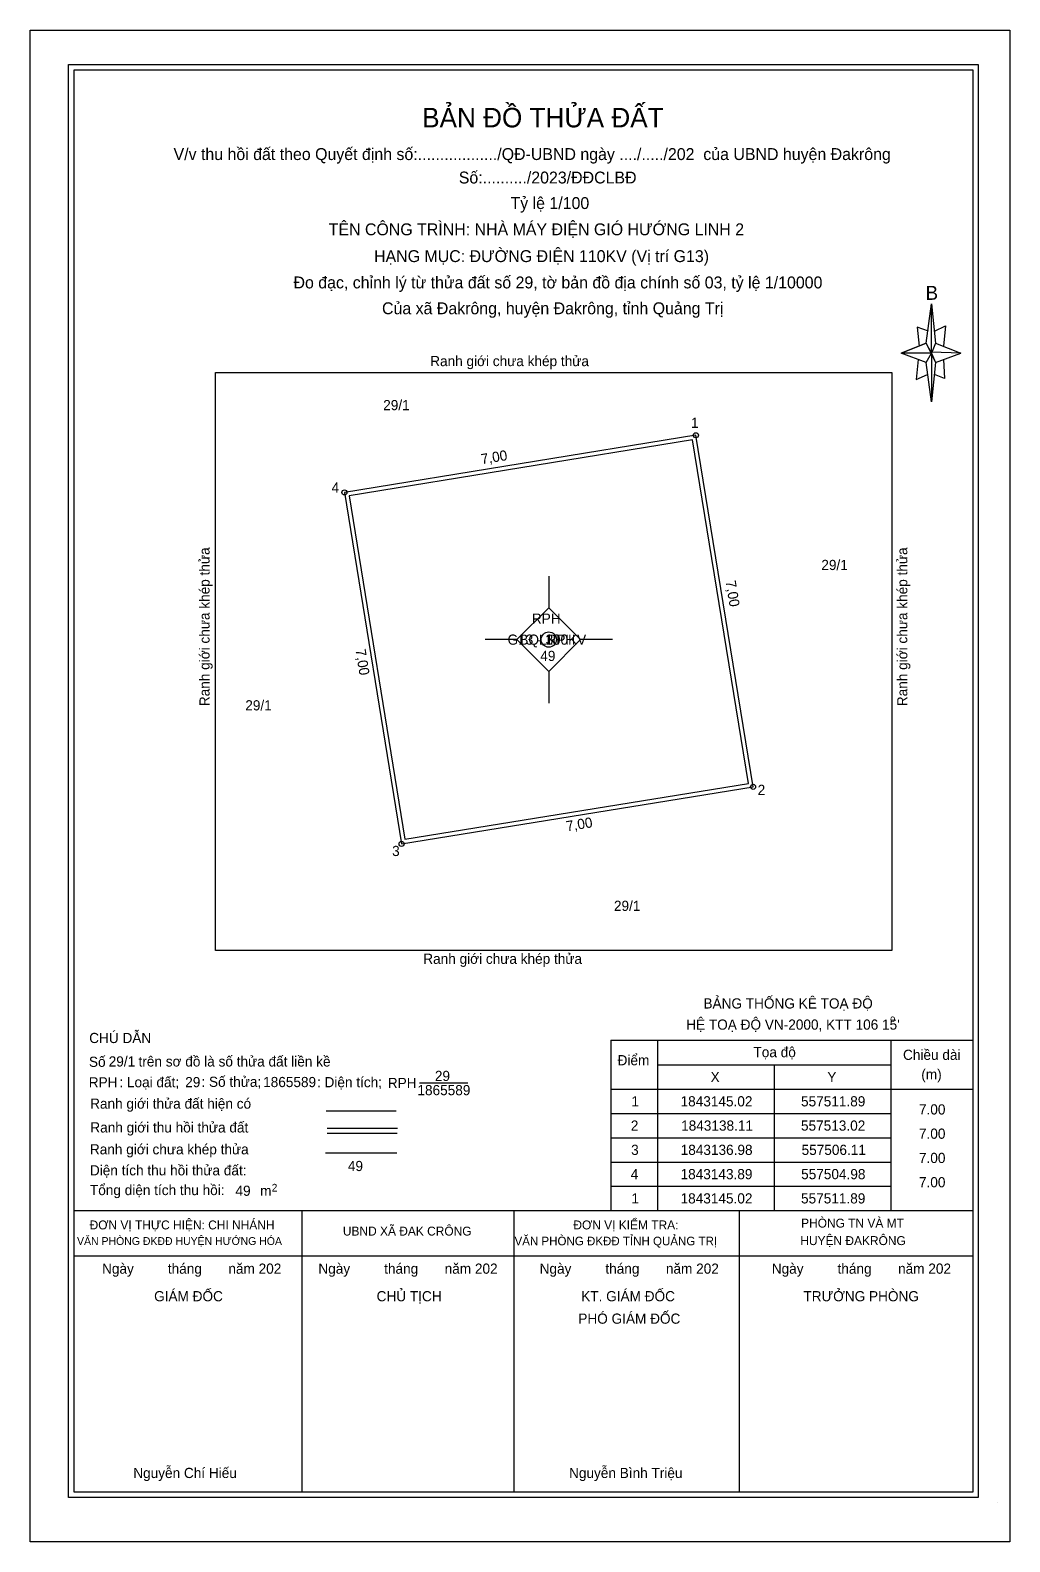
# Model space of a CAD drawing. Extents: x 554326 to 557938, y 1842406 to 1850283.
# Drawn here: x 557498.81 to 557518.06, y 1843123.27 to 1843152.98 of the extents above; entities that cross this region are included whole.
import ezdxf

# ---------------------------------------------------------------- set-up
doc = ezdxf.new("R2010")
doc.units = 0
for name, color, linetype in [('hsktNoiDung', 7, 'Continuous'), ('hsktTemplate', 7, 'Continuous'), ('Level 10', 7, 'Continuous'), ('Level 11', 7, 'Continuous'), ('Level 13', 7, 'Continuous'), ('Level 15', 7, 'Continuous'), ('Level 2', 7, 'Continuous'), ('Level 20', 7, 'Continuous'), ('Level 21', 7, 'Continuous'), ('Level 27', 7, 'Continuous'), ('Level 28', 7, 'Continuous'), ('Level 41', 7, 'Continuous'), ('Level 5', 7, 'Continuous'), ('Level 6', 7, 'Continuous'), ('Level 62', 7, 'Continuous'), ('NhanTuCan', 7, 'Continuous')]:
    doc.layers.add(name, color=color, linetype=linetype)

msp = doc.modelspace()

# ---------------------------------------------------------------- linework, layer by layer
at = {"layer": 'hsktTemplate'}
for p, q in [((557516.422, 1843146.827), (557516.522, 1843147.602)), ((557516.462, 1843147.066), (557516.244, 1843147.145)), ((557516.244, 1843147.145), (557516.283, 1843146.767)), ((557516.581, 1843147.066), (557516.8, 1843147.165)), ((557516.8, 1843147.165), (557516.76, 1843146.767)), ((557516.422, 1843146.827), (557515.926, 1843146.628)), ((557515.926, 1843146.628), (557516.422, 1843146.827)), ((557516.522, 1843146.628), (557516.422, 1843146.827)), ((557516.422, 1843146.827), (557516.601, 1843146.45)), ((557516.601, 1843146.827), (557517.098, 1843146.628)), ((557516.422, 1843146.45), (557515.926, 1843146.628)), ((557516.522, 1843146.628), (557515.926, 1843146.628)), ((557516.264, 1843146.509), (557516.224, 1843146.112)), ((557517.098, 1843146.628), (557516.522, 1843146.648)), ((557516.522, 1843146.648), (557516.522, 1843146.628)), ((557516.522, 1843146.628), (557516.601, 1843146.45)), ((557516.601, 1843146.45), (557516.522, 1843145.675)), ((557516.601, 1843146.45), (557517.098, 1843146.628)), ((557516.601, 1843146.45), (557517.098, 1843146.628)), ((557516.76, 1843146.509), (557516.78, 1843146.132)), ((557516.224, 1843146.112), (557516.442, 1843146.211)), ((557516.78, 1843146.132), (557516.581, 1843146.211)), ((557504.623, 1843131.741), (557505.998, 1843131.741)), ((557504.644, 1843131.394), (557506.027, 1843131.394)), ((557504.644, 1843131.301), (557506.018, 1843131.301)), ((557499.669, 1843129.778), (557517.333, 1843129.778)), ((557504.153, 1843124.25), (557504.153, 1843129.778)), ((557508.321, 1843124.25), (557508.321, 1843129.778)), ((557512.75, 1843124.25), (557512.75, 1843129.778)), ((557499.669, 1843128.885), (557517.333, 1843128.885)), ((557517.819, 1843124.035), (557517.819, 1843124.035)), ((557517.819, 1843124.035), (557517.819, 1843124.035)), ((557517.819, 1843124.035), (557517.819, 1843124.035))]:
    msp.add_line(p, q, dxfattribs=at)
for points in [[(557499.561, 1843152.307), (557517.442, 1843152.307), (557517.442, 1843124.135), (557499.561, 1843124.135)], [(557499.669, 1843152.199), (557517.333, 1843152.199), (557517.333, 1843124.243), (557499.669, 1843124.243)], [(557516.522, 1843147.602), (557516.601, 1843146.827), (557516.522, 1843146.628)], [(557516.522, 1843146.628), (557516.522, 1843145.675), (557516.422, 1843146.45)], [(557502.448, 1843146.254), (557515.741, 1843146.254), (557515.741, 1843134.889), (557502.448, 1843134.889)]]:
    msp.add_lwpolyline(points, close=True, dxfattribs=at)
msp.add_lwpolyline([(557506.014, 1843130.906), (557504.61, 1843130.906)], dxfattribs=at)
at = {"layer": 'Level 10'}
msp.add_lwpolyline([(557513.017, 1843138.107), (557511.893, 1843145.016), (557504.983, 1843143.893), (557506.107, 1843136.983), (557513.017, 1843138.107)], dxfattribs=at)
at = {"layer": 'Level 11'}
for p, q in [((557509, 1843142.25), (557509, 1843141.625)), ((557509, 1843141.625), (557508.375, 1843141)), ((557509.625, 1843141), (557509, 1843141.625)), ((557508.375, 1843141), (557507.75, 1843141)), ((557508.375, 1843141), (557509, 1843140.375)), ((557509, 1843140.375), (557509.625, 1843141)), ((557510.25, 1843141), (557509.625, 1843141)), ((557509, 1843140.375), (557509, 1843139.75))]:
    msp.add_line(p, q, dxfattribs=at)
msp.add_circle((557509, 1843141), 0.15, dxfattribs=at)
at = {"layer": 'Level 13'}
msp.add_lwpolyline([(557506.458, 1843132.285), (557507.407, 1843132.285)], dxfattribs=at)
at = {"layer": 'Level 2'}
msp.add_lwpolyline([(557498.806, 1843152.979), (557518.062, 1843152.979), (557518.062, 1843123.267), (557498.806, 1843123.267)], close=True, dxfattribs=at)
at = {"layer": 'Level 21'}
for centre in [(557511.893, 1843145.016), (557504.983, 1843143.893), (557513.017, 1843138.107), (557506.107, 1843136.983)]:
    msp.add_circle(centre, 0.05, dxfattribs=at)
at = {"layer": 'Level 27'}
for p, q in [((557517.333, 1843133.633), (557517.333, 1843129.778)), ((557510.222, 1843133.13), (557517.333, 1843133.13)), ((557510.222, 1843133.13), (557510.222, 1843129.778)), ((557511.139, 1843133.13), (557511.139, 1843129.778)), ((557515.727, 1843133.13), (557515.727, 1843129.778)), ((557511.139, 1843132.641), (557515.727, 1843132.641)), ((557513.433, 1843132.641), (557513.433, 1843129.778)), ((557510.222, 1843132.164), (557517.333, 1843132.164)), ((557510.222, 1843131.686), (557515.727, 1843131.686)), ((557510.222, 1843131.209), (557515.727, 1843131.209)), ((557510.222, 1843130.732), (557515.727, 1843130.732)), ((557510.222, 1843130.255), (557515.727, 1843130.255)), ((557510.222, 1843129.778), (557517.333, 1843129.778))]:
    msp.add_line(p, q, dxfattribs=at)
at = {"layer": 'Level 41'}
msp.add_lwpolyline([(557512.925, 1843138.173), (557511.827, 1843144.925), (557505.075, 1843143.827), (557506.173, 1843137.075)], close=True, dxfattribs=at)

# ---------------------------------------------------------------- texts
at = {"layer": 'hsktNoiDung'}
for s, height, p in [('Số ', 0.2, (557499.961, 1843132.602)), ('29/1', 0.2, (557500.349, 1843132.609)), ('trên sơ đồ là số thửa đất liền kề', 0.2, (557500.936, 1843132.609)), ('RPH', 0.2, (557499.957, 1843132.198)), (': Loại đất;', 0.2, (557500.559, 1843132.201)), ('29', 0.2, (557501.853, 1843132.202)), (': Số thửa; ', 0.2, (557502.172, 1843132.209)), ('1865589', 0.2, (557503.385, 1843132.204)), (' : Diện tích;', 0.2, (557504.369, 1843132.201)), ('49', 0.2, (557502.841, 1843130.067)), ('m', 0.2, (557503.326, 1843130.067)), ('2', 0.15, (557503.553, 1843130.152))]:
    msp.add_text(s, height=height, dxfattribs=at).set_placement(p)
at = {"layer": 'hsktTemplate'}
for s, height, p in [('BẢN ĐỒ THỬA ĐẤT', 0.38401, (557506.511, 1843151.069)), ('V/v thu hồi đất theo Quyết định số:................../QĐ-UBND ngày ..../...../202  của UBND huyện Đakrông', 0.233918, (557501.624, 1843150.427)), ('Số:........../2023/ĐĐCLBĐ', 0.23392, (557507.231, 1843149.966)), ('Tỷ lệ 1/100', 0.23392, (557508.248, 1843149.464)), ('TÊN CÔNG TRÌNH: NHÀ MÁY ĐIỆN GIÓ HƯỚNG LINH 2', 0.23392, (557504.674, 1843148.948)), ('HẠNG MỤC: ĐƯỜNG ĐIỆN 110KV (Vị trí G13)', 0.23392, (557505.566, 1843148.421)), ('Đo đạc, chỉnh lý từ thửa đất số 29, tờ bản đồ địa chính số 03, tỷ lệ 1/10000', 0.23392, (557503.982, 1843147.904)), ('B', 0.274, (557516.408, 1843147.679)), ('Của xã Đakrông, huyện Đakrông, tỉnh Quảng Trị', 0.23392, (557505.722, 1843147.396)), ('Ranh giới chưa khép thửa', 0.2, (557506.669, 1843146.376)), ('Ranh giới chưa khép thửa', 0.2, (557506.533, 1843134.627)), ('BẢNG THỐNG KÊ TOẠ ĐỘ', 0.2, (557512.041, 1843133.749)), ("HỆ TOẠ ĐỘ VN-2000, KTT 106 15'", 0.2, (557511.702, 1843133.333)), ('o', 0.139, (557515.709, 1843133.484)), ('CHÚ DẪN', 0.2, (557499.966, 1843133.07)), ('Ranh giới thửa đất hiện có', 0.2, (557499.984, 1843131.78)), ('Ranh giới thu hồi thửa đất', 0.2, (557499.988, 1843131.312)), ('Ranh giới chưa khép thửa', 0.2, (557499.98, 1843130.882)), ('Diện tích thu hồi thửa đất:', 0.2, (557499.98, 1843130.469)), ('Tổng diện tích thu hồi:', 0.2, (557499.98, 1843130.081)), ('ĐƠN VỊ THỰC HIỆN: CHI NHÁNH', 0.17544, (557499.974, 1843129.407)), ('UBND XÃ ĐAK CRÔNG', 0.17544, (557504.953, 1843129.286)), ('ĐƠN VỊ KIỂM TRA:', 0.17544, (557509.484, 1843129.407)), ('PHÒNG TN VÀ MT', 0.17544, (557513.961, 1843129.443)), ('VĂN PHÒNG ĐKĐĐ HUYỆN HƯỚNG HÓA', 0.15409, (557499.727, 1843129.101)), ('VĂN PHÒNG ĐKĐĐ TỈNH QUẢNG TRỊ', 0.16963, (557508.327, 1843129.094)), ('HUYỆN ĐAKRÔNG', 0.17544, (557513.945, 1843129.099)), ('Ngày         tháng       năm 202', 0.2, (557500.219, 1843128.536)), ('Ngày         tháng       năm 202', 0.2, (557504.471, 1843128.536)), ('Ngày         tháng       năm 202', 0.2, (557508.82, 1843128.536)), ('Ngày         tháng       năm 202', 0.2, (557513.384, 1843128.536)), ('GIÁM ĐỐC', 0.2, (557501.242, 1843127.994)), ('CHỦ TỊCH', 0.2, (557505.616, 1843127.994)), ('KT. GIÁM ĐỐC', 0.2, (557509.638, 1843127.994)), ('TRƯỞNG PHÒNG', 0.2, (557514.006, 1843127.994)), ('PHÓ GIÁM ĐỐC', 0.2, (557509.581, 1843127.553)), ('Nguyễn Chí Hiếu', 0.2, (557500.832, 1843124.52)), ('Nguyễn Bình Triệu', 0.2, (557509.399, 1843124.52))]:
    msp.add_text(s, height=height, dxfattribs=at).set_placement(p)
at = {"layer": 'Level 13'}
for s, p in [('29', (557506.761, 1843132.324)), ('RPH', (557505.836, 1843132.185)), ('1865589', (557506.418, 1843132.045))]:
    msp.add_text(s, height=0.2, dxfattribs=at).set_placement(p)
at = {"layer": 'Level 15'}
msp.add_text('BQLRPH', height=0.2, dxfattribs=at).set_placement((557508.421, 1843140.9))
at = {"layer": 'Level 2'}
for p in [(557502.332, 1843139.692), (557516.049, 1843139.692)]:
    msp.add_text('Ranh giới chưa khép thửa', height=0.2, rotation=90, dxfattribs=at).set_placement(p)
at = {"layer": 'Level 20'}
msp.add_text('3', height=0.2, dxfattribs=at).set_placement((557508.938, 1843140.9))
at = {"layer": 'Level 21'}
for s, p in [('1', (557511.795, 1843145.162)), ('1', (557511.795, 1843145.162)), ('4', (557504.731, 1843143.89)), ('2', (557513.106, 1843137.946)), ('3', (557505.921, 1843136.746))]:
    msp.add_text(s, height=0.2, dxfattribs=at).set_placement(p)
at = {"layer": 'Level 27'}
for s, p in [('Tọa độ', (557513.024, 1843132.792)), ('Điểm', (557510.353, 1843132.633)), ('Chiều dài', (557515.964, 1843132.739)), ('X', (557512.181, 1843132.302)), ('Y', (557514.476, 1843132.302)), ('(m)', (557516.323, 1843132.355)), ('1', (557510.625, 1843131.825)), ('1843145.02', (557511.591, 1843131.825)), ('557511.89', (557513.959, 1843131.825)), ('7.00', (557516.277, 1843131.666)), ('2', (557510.613, 1843131.348)), ('1843138.11', (557511.602, 1843131.348)), ('557513.02', (557513.958, 1843131.348)), ('7.00', (557516.277, 1843131.189)), ('3', (557510.619, 1843130.871)), ('1843136.98', (557511.593, 1843130.871)), ('557506.11', (557513.97, 1843130.871)), ('7.00', (557516.277, 1843130.712)), ('4', (557510.612, 1843130.394)), ('1843143.89', (557511.591, 1843130.394)), ('557504.98', (557513.961, 1843130.394)), ('7.00', (557516.277, 1843130.235)), ('1', (557510.625, 1843129.917)), ('1843145.02', (557511.591, 1843129.917)), ('557511.89', (557513.959, 1843129.917))]:
    msp.add_text(s, height=0.2, dxfattribs=at).set_placement(p)
at = {"layer": 'Level 28'}
msp.add_text('G13 - 100KV', height=0.2, dxfattribs=at).set_placement((557508.19, 1843140.9))
at = {"layer": 'Level 5'}
for rotation, p in [(9.2384, (557507.683, 1843144.447)), (279.2384, (557512.475, 1843142.147)), (279.2384, (557505.199, 1843140.801)), (9.2384, (557509.358, 1843137.231))]:
    msp.add_text('7,00', height=0.2, rotation=rotation, dxfattribs=at).set_placement(p)
for p in [(557508.833, 1843140.58), (557505.051, 1843130.554)]:
    msp.add_text('49', height=0.2, dxfattribs=at).set_placement(p)
at = {"layer": 'Level 6'}
for p in [(557508.833, 1843140.58), (557505.051, 1843130.554)]:
    msp.add_text('49', height=0.2, dxfattribs=at).set_placement(p)
at = {"layer": 'Level 62'}
msp.add_text('RPH', height=0.2, dxfattribs=at).set_placement((557508.668, 1843141.312))
at = {"layer": 'NhanTuCan'}
for p in [(557505.745, 1843145.51), (557514.358, 1843142.368), (557503.034, 1843139.609), (557510.281, 1843135.667)]:
    msp.add_text('29/1', height=0.2, dxfattribs=at).set_placement(p)

doc.saveas('drawing.dxf')
